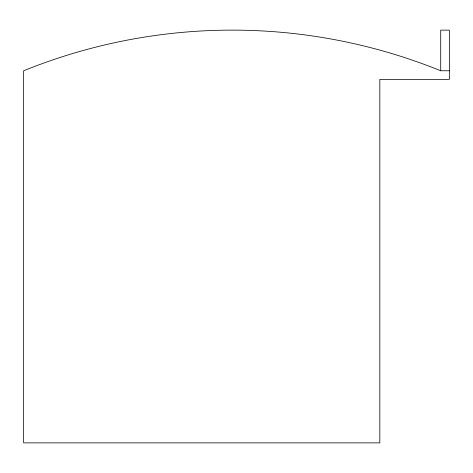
<?xml version="1.0" encoding="UTF-8"?>
<svg xmlns="http://www.w3.org/2000/svg" width="473" height="473" viewBox="0 0 473 473"><rect width="100%" height="100%" fill="white"/><g stroke="black" fill="none" stroke-linecap="round" stroke-linejoin="round"><path stroke-width="0.71" d="M440.712 70.761L440.712 30.124L449.35 30.124L449.35 79.387L379.825 79.387L379.825 442.876L23.65 442.876L23.65 70.761A555.385 555.385 0 0 1 440.712 70.761L449.35 70.761"/></g></svg>
